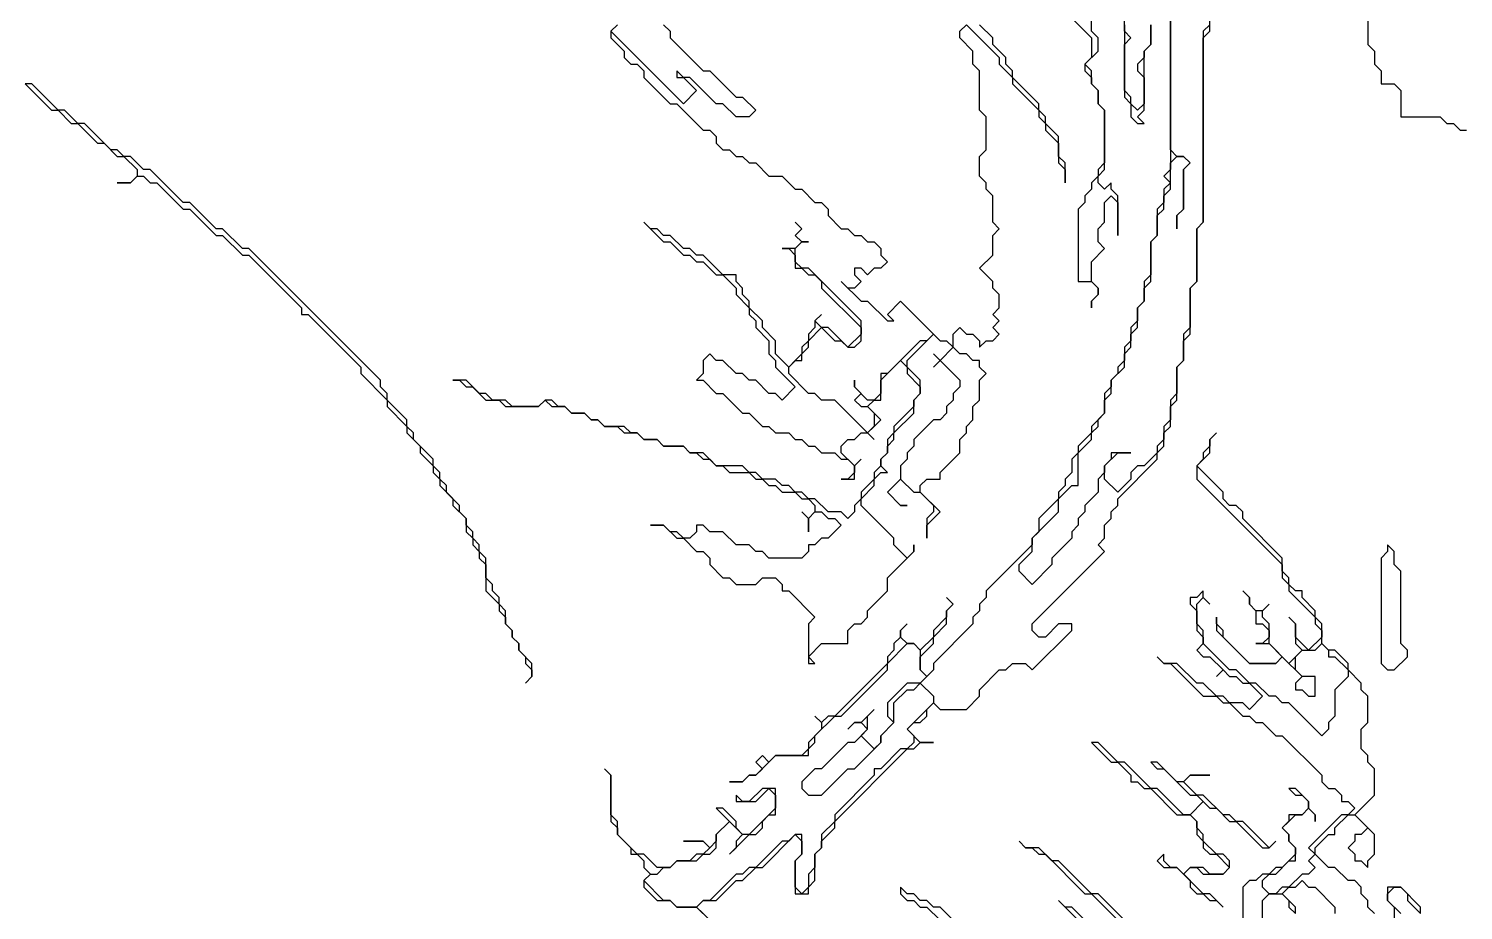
# Model space of a CAD drawing. Header units: metres. Extents: x 0 to 500, y 0 to 703.
# Drawn here: x 322.44 to 349.69, y 408.81 to 425.55 of the extents above; entities that cross this region are included whole.
import ezdxf

# ---------------------------------------------------------------- set-up
doc = ezdxf.new("R2010")
doc.units = ezdxf.units.M

msp = doc.modelspace()

# ---------------------------------------------------------------- linework, layer by layer
for points in [[(344.125, 426), (344.125, 422.875), (344, 422.75), (344.125, 422.625), (344, 422.5), (344, 422.25), (343.875, 422.125), (343.875, 421.625), (343.75, 421.5), (343.75, 420.875), (343.625, 420.75), (343.625, 420.375), (343.5, 420.25), (343.5, 420), (343.375, 419.875), (343.375, 419.625), (343.25, 419.5), (343.25, 419.25), (343.125, 419.125), (343.125, 419), (343, 418.875), (343, 418.75), (342.875, 418.625), (342.875, 418.25), (342.625, 418), (342.625, 417.875), (342.375, 417.625), (342.375, 417.5), (342.25, 417.375), (342.25, 417.125), (342.125, 417), (342.125, 416.875), (342, 416.75), (342, 416.625), (341.625, 416.25), (341.625, 416), (341.5, 415.875), (341.5, 415.75), (340.625, 414.875), (340.625, 414.75), (340.5, 414.625), (340.5, 414.5), (340.375, 414.375), (340.375, 414.25), (339.625, 413.5), (339.625, 413.375), (339.5, 413.25), (339.375, 413.375), (339.375, 413.625), (339.625, 413.875), (339.625, 414), (339.875, 414.25), (339.875, 414.5), (340, 414.625), (339.875, 414.75), (340, 414.625), (339.875, 414.5), (339.875, 414.375), (339.625, 414.125), (339.625, 414), (339.375, 413.75), (339.25, 413.875), (339.125, 413.875), (339, 414), (339, 414.125), (339.125, 414.25), (339, 414.125), (339, 414), (338.875, 413.875), (338.875, 413.75), (338.75, 413.625), (338.75, 413.5), (337.75, 412.5), (337.625, 412.5), (337.5, 412.375), (337.375, 412.5), (337.5, 412.375), (337.5, 412.25), (337.25, 412), (337.25, 411.875), (337.125, 411.75), (336.625, 411.75), (336.5, 411.625), (336.375, 411.75), (336.25, 411.625), (336.375, 411.5), (336.25, 411.375), (336.125, 411.375), (336, 411.25), (335.75, 411.25), (336, 411.25), (336.125, 411.375), (336.25, 411.375), (336.625, 411.75), (337.25, 411.75), (337.25, 411.875), (337.375, 412), (337.375, 412.125), (337.75, 412.5), (337.875, 412.5), (338.75, 413.375), (338.75, 413.5), (339.125, 413.875), (339.25, 413.875), (339.375, 413.75), (339.375, 413.375), (339.5, 413.25), (339.375, 413.125), (339.125, 413.125), (338.75, 412.75), (338.75, 412.5), (338.875, 412.375), (338.625, 412.125), (338.625, 412), (338.5, 411.875), (338.25, 412.125), (338.375, 412.25), (338.375, 412.5), (338.5, 412.625), (338.25, 412.375), (338.125, 412.375), (338, 412.25), (338.125, 412.375), (338.25, 412.375), (338.375, 412.25), (338.125, 412), (338, 412), (337.5, 411.5), (337.375, 411.5), (337.125, 411.25), (337.125, 411.125), (337.25, 411), (337.5, 411), (338, 411.5), (338.125, 411.5), (338.625, 412), (338.625, 412.125), (338.875, 412.375), (338.875, 412.75), (339.125, 413), (339.25, 413), (339.375, 413.125), (339.625, 412.875), (339.625, 412.75), (339.125, 412.25), (339.25, 412.125), (339.25, 412), (339.125, 411.875), (339, 411.875), (338.625, 411.5), (338.5, 411.5), (338.5, 411.375), (337.75, 410.625), (337.75, 410.5), (337.5, 410.25), (337.5, 410), (337.375, 409.875), (337.375, 409.625), (337.25, 409.5), (337.25, 409.25), (337.125, 409.125), (337, 409.25), (337, 409.75), (337.125, 409.875), (337.125, 410.25), (337, 410.25), (336.875, 410.125), (336.75, 410.125), (336.25, 409.625), (336.125, 409.625), (336, 409.5), (335.875, 409.5), (335.375, 409), (335.25, 409), (335.125, 408.875), (334.75, 408.875), (334.625, 409), (334.5, 409), (334.125, 409.375), (334.25, 409.5), (334.375, 409.5), (334.5, 409.625), (334.625, 409.625), (334.75, 409.75), (335.125, 409.75), (335.25, 409.875), (335.375, 409.875), (335.5, 410), (335.5, 410.25), (335.75, 410.5), (336, 410.25), (335.875, 410.125), (335.875, 410), (335.75, 409.875), (336.125, 410.25), (336.25, 410.25), (336.375, 410.375), (336.375, 410.5), (336.5, 410.625), (336.625, 410.625), (336.625, 411.125), (336.375, 411.125), (336.125, 410.875), (336, 410.875), (335.875, 411), (335.875, 410.875), (336.25, 410.875), (336.5, 411.125), (336.625, 411), (336.625, 410.75), (336.125, 410.25), (336, 410.25), (335.875, 410.375), (335.875, 410.5), (335.625, 410.75), (335.5, 410.75), (335.75, 410.5), (335.5, 410.25), (335.5, 410.125), (335.375, 410), (335.25, 410.125), (334.875, 410.125), (335.25, 410.125), (335.375, 410), (335.25, 409.875), (335.125, 409.875), (335, 409.75), (334.75, 409.75), (334.625, 409.625), (334.375, 409.625), (334.125, 409.875), (334, 409.875), (333.625, 410.25), (333.625, 410.5), (333.5, 410.625), (333.5, 411.375), (333.375, 411.5), (333.5, 411.375), (333.5, 410.5), (333.625, 410.375), (333.625, 410.25), (333.875, 410), (333.875, 409.875), (334, 409.875), (334.125, 409.75), (334.125, 409.625), (334.25, 409.5), (334.125, 409.375), (334.125, 409.25), (334.375, 409), (334.625, 409), (334.75, 408.875), (335.125, 408.875), (335.25, 408.75)], [(344.875, 425.625), (344.75, 425.5), (344.75, 421.875), (344.625, 421.75), (344.625, 420.75), (344.5, 420.625), (344.5, 419.875), (344.375, 419.75), (344.375, 419.25), (344.25, 419.125), (344.25, 418.625), (344.125, 418.5), (344.125, 418.125), (344, 418), (344, 417.75), (343.875, 417.625), (343.875, 417.5), (343.625, 417.25), (343.5, 417.25), (343.375, 417.125), (343.375, 417), (343.125, 416.75), (342.875, 417), (342.875, 417.25), (343.125, 417.5), (343.375, 417.5), (343, 417.5), (343, 417.375), (342.875, 417.25), (342.875, 417.125), (342.75, 417), (342.75, 416.75), (342.5, 416.5), (342.5, 416.375), (342.375, 416.25), (342.375, 416.125), (342.25, 416), (342.25, 415.875), (341.875, 415.5), (341.875, 415.375), (341.5, 415), (341.25, 415.25), (341.25, 415.375), (341.5, 415.625), (341.5, 415.875), (342, 416.375), (342, 416.625), (342.25, 416.875), (342.375, 416.875), (342.375, 417.5), (342.625, 417.75), (342.625, 417.875), (342.75, 418), (342.75, 418.125), (342.875, 418.25), (342.875, 418.5), (343, 418.625), (343, 418.875), (343.25, 419.125), (343.25, 419.375), (343.375, 419.5), (343.375, 419.75), (343.5, 419.875), (343.5, 420.25), (343.625, 420.375), (343.625, 420.625), (343.75, 420.75), (343.75, 421.5), (343.875, 421.625), (343.875, 422), (344, 422.125), (344, 422.375), (344.125, 422.5), (344.125, 423), (344.25, 423.125), (344.375, 423.125), (344.5, 423), (344.375, 422.875), (344.375, 422.125), (344.25, 422), (344.25, 421.75), (344.25, 422), (344.375, 422.125), (344.375, 422.875), (344.5, 423), (344.375, 423.125), (344.25, 423.125), (344.125, 423.25), (344.125, 426)], [(333.625, 425.625), (333.5, 425.5), (333.5, 425.375), (333.75, 425.125), (333.75, 425), (333.875, 424.875), (334, 424.875), (334.125, 424.75), (334.125, 424.625), (334.625, 424.125), (334.75, 424.125), (335.25, 423.625), (335.375, 423.625), (335.5, 423.5), (335.5, 423.375), (335.625, 423.25), (335.75, 423.25), (335.875, 423.125), (336, 423.125), (336.125, 423), (336.25, 423), (336.5, 422.75), (336.75, 422.75), (337, 422.5), (337.125, 422.5), (337.375, 422.25), (337.5, 422.25), (337.625, 422.125), (337.625, 422), (337.875, 421.75), (338, 421.75), (338.125, 421.625), (338.25, 421.625), (338.375, 421.5), (338.5, 421.5), (338.625, 421.375), (338.625, 421.25), (338.75, 421.125), (338.625, 421), (338.5, 421), (338.375, 420.875), (338.25, 421), (338.125, 421), (338.125, 420.875), (338.25, 420.75), (338.125, 420.625), (338, 420.625), (337.875, 420.75), (338.25, 420.375), (338.375, 420.375), (338.75, 420), (338.875, 420), (338.75, 420.125), (339, 420.375), (339.625, 419.75), (339.5, 419.625), (339.375, 419.625), (338.75, 419), (338.625, 419), (338.625, 418.625), (338.5, 418.5), (338.375, 418.5), (338.125, 418.75), (338.125, 418.875), (338.125, 418.75), (338.25, 418.625), (338.125, 418.5), (338.25, 418.375), (338.375, 418.375), (338.5, 418.25), (338.5, 418), (338.375, 417.875), (337.75, 418.5), (337.5, 418.5), (337.375, 418.625), (337.25, 418.625), (336.875, 419), (336.875, 419.125), (337, 419.25), (337.125, 419.25), (337.125, 419.375), (337.25, 419.5), (337.25, 419.625), (337.5, 419.875), (337.75, 419.625), (337.875, 419.625), (338, 419.5), (338.125, 419.5), (338.25, 419.625), (338.25, 420), (337.25, 421), (337.125, 421), (337, 421.125), (337, 421.375), (337.125, 421.5), (337.25, 421.5), (337.125, 421.5), (337, 421.625), (337.125, 421.75), (337, 421.875), (337.125, 421.75), (337, 421.625), (337.125, 421.5), (337, 421.375), (336.75, 421.375), (336.875, 421.375), (337, 421.25), (337, 421), (337.125, 421), (337.25, 420.875), (337.375, 420.875), (337.5, 420.75), (337.5, 420.625), (338.25, 419.875), (338.25, 419.75), (338, 419.5), (337.625, 419.875), (337.5, 419.875), (337.375, 420), (337.5, 420.125), (337.375, 420), (337.375, 419.875), (337.25, 419.75), (337.25, 419.625), (337.125, 419.5), (337.125, 419.375), (336.875, 419.125), (336.625, 419.375), (336.625, 419.625), (336.375, 419.875), (336.375, 420), (336.125, 420.25), (336.125, 420.375), (336, 420.5), (336, 420.625), (335.875, 420.75), (335.875, 420.875), (335.625, 420.875), (335.25, 421.25), (335.125, 421.25), (335, 421.375), (334.875, 421.375), (334.625, 421.625), (334.5, 421.625), (334.375, 421.75), (334.25, 421.75), (334.125, 421.875), (334.5, 421.5), (334.625, 421.5), (334.875, 421.25), (335, 421.25), (335.125, 421.125), (335.25, 421.125), (335.5, 420.875), (335.625, 420.875), (335.875, 420.625), (335.875, 420.5), (336.125, 420.25), (336.125, 420.125), (336.25, 420), (336.25, 419.875), (336.5, 419.625), (336.5, 419.375), (336.625, 419.25), (336.625, 419.125), (337, 418.75), (336.75, 418.5), (336.625, 418.625), (336.5, 418.625), (336.25, 418.875), (336.125, 418.875), (336, 419), (335.875, 419), (335.625, 419.25), (335.5, 419.25), (335.375, 419.375), (335.25, 419.25), (335.25, 419), (335.125, 418.875), (335.25, 418.875), (335.5, 418.625), (335.625, 418.625), (336, 418.25), (336.125, 418.25), (336.375, 418), (336.5, 418), (336.625, 417.875), (336.875, 417.875), (337, 417.75), (337.125, 417.75), (337.25, 417.625), (337.375, 417.625), (337.5, 417.5), (337.75, 417.5), (337.875, 417.375), (338, 417.375), (338.125, 417.25), (338.125, 417.125), (338, 417), (337.875, 417), (338.125, 417), (338.125, 417.25), (338.25, 417.375), (338.125, 417.25), (337.875, 417.5), (337.875, 417.625), (338, 417.75), (338.125, 417.75), (338.25, 417.875), (338.375, 417.875), (338.5, 417.75), (338.375, 417.875), (338.625, 418.125), (338.375, 418.375), (338.5, 418.5), (338.625, 418.5), (338.625, 418.875), (339, 419.25), (339.125, 419.125), (339.125, 419), (339.375, 418.75), (339.375, 418.625), (339.25, 418.5), (339.25, 418.375), (338.875, 418), (338.875, 417.875), (338.75, 417.75), (338.75, 417.5), (338.625, 417.375), (338.625, 417.25), (338.5, 417.125), (338.5, 417), (338.25, 416.75), (338.25, 416.625), (338.125, 416.5), (338.125, 416.375), (338, 416.25), (337.875, 416.375), (337.625, 416.375), (337.375, 416.625), (337.25, 416.625), (337.125, 416.75), (337, 416.75), (336.875, 416.875), (336.75, 416.875), (336.625, 417), (336.375, 417), (336.25, 417.125), (336.125, 417.125), (336, 417.25), (335.5, 417.25), (335.25, 417.5), (335, 417.5), (334.875, 417.625), (334.5, 417.625), (334.375, 417.75), (334.125, 417.75), (334, 417.875), (333.875, 417.875), (333.75, 418), (333.375, 418), (333.25, 418.125), (333.125, 418.125), (333, 418.25), (332.75, 418.25), (332.625, 418.375), (332.5, 418.375), (332.375, 418.5), (332.25, 418.5), (332.125, 418.375), (331.625, 418.375), (331.5, 418.5), (331.25, 418.5), (331.125, 418.625), (331, 418.625), (330.75, 418.875), (330.5, 418.875), (330.625, 418.875), (330.75, 418.75), (330.875, 418.75), (331.125, 418.5), (331.375, 418.5), (331.5, 418.375), (332.125, 418.375), (332.25, 418.5), (332.375, 418.375), (332.625, 418.375), (332.75, 418.25), (333, 418.25), (333.125, 418.125), (333.25, 418.125), (333.375, 418), (333.625, 418), (333.75, 417.875), (334, 417.875), (334.125, 417.75), (334.375, 417.75), (334.5, 417.625), (334.875, 417.625), (335, 417.5), (335.125, 417.5), (335.25, 417.375), (335.375, 417.375), (335.5, 417.25), (335.625, 417.25), (335.75, 417.125), (336.125, 417.125), (336.25, 417), (336.375, 417), (336.5, 416.875), (336.625, 416.875), (336.75, 416.75), (337, 416.75), (337.125, 416.625), (337.25, 416.625), (337.375, 416.5), (337.375, 416.375), (337.25, 416.25), (337.125, 416.375), (337.25, 416.25), (337.25, 416), (337.25, 416.25), (337.375, 416.375), (337.5, 416.375), (337.625, 416.25), (337.75, 416.25), (337.875, 416.125), (337.625, 415.875), (337.5, 415.875), (337.375, 415.75), (337.25, 415.75), (337.25, 415.625), (337.125, 415.5), (336.5, 415.5), (336.375, 415.625), (336.25, 415.625), (336.125, 415.75), (335.875, 415.75), (335.625, 416), (335.375, 416), (335.25, 416.125), (335.125, 416.125), (335.125, 416), (335, 415.875), (334.875, 415.875), (334.75, 416), (334.625, 416), (334.5, 416.125), (334.25, 416.125), (334.5, 416.125), (334.75, 415.875), (334.875, 415.875), (335.125, 415.625), (335.25, 415.625), (335.375, 415.5), (335.375, 415.375), (335.625, 415.125), (335.75, 415.125), (335.875, 415), (336.25, 415), (336.375, 415.125), (336.625, 415.125), (336.75, 415), (336.75, 414.875), (336.875, 414.875), (337.375, 414.375), (337.25, 414.25), (337.25, 413.5), (337.375, 413.5), (337.25, 413.625), (337.5, 413.875), (338, 413.875), (338, 414.125), (338.125, 414.25), (338.25, 414.25), (338.375, 414.375), (338.375, 414.5), (338.75, 414.875), (338.75, 415.125), (339.25, 415.625), (339.25, 415.75), (339.25, 415.625), (339.125, 415.5), (338.875, 415.75), (338.875, 415.875), (338.25, 416.5), (338.25, 416.625), (338.5, 416.875), (338.5, 417), (338.625, 417.125), (338.75, 417.125), (338.625, 417.25), (338.625, 417.375), (338.75, 417.5), (338.75, 417.625), (338.875, 417.75), (338.875, 417.875), (339.25, 418.25), (339.25, 418.5), (339.375, 418.625), (339.375, 418.875), (339.125, 419.125), (339.125, 419.25), (339.625, 419.75), (339.75, 419.625), (339.875, 419.625), (340, 419.5), (339.75, 419.25), (339.625, 419.375), (339.75, 419.25), (339.625, 419.125), (339.75, 419.25), (340.125, 418.875), (340.125, 418.75), (340, 418.625), (340, 418.5), (339.875, 418.375), (339.875, 418.25), (339.75, 418.125), (339.625, 418.125), (339.25, 417.75), (339.25, 417.625), (339.125, 417.5), (339.125, 417.375), (339, 417.25), (339, 417), (338.75, 416.75), (339, 416.5), (339.125, 416.5), (339, 416.5), (338.75, 416.75), (339, 417), (339.25, 416.75), (339.375, 416.75), (339.625, 416.5), (339.625, 416.375), (339.5, 416.25), (339.5, 415.875), (339.5, 416.125), (339.75, 416.375), (339.375, 416.75), (339.375, 416.875), (339.5, 417), (339.75, 417), (339.75, 417.125), (340.125, 417.5), (340.125, 417.75), (340.25, 417.875), (340.25, 418), (340.375, 418.125), (340.375, 418.375), (340.5, 418.5), (340.5, 418.875), (340.625, 419), (340.5, 419.125), (340.5, 419.25), (340.375, 419.25), (340.25, 419.375), (340.125, 419.375), (340, 419.5), (340, 419.75), (340.125, 419.875), (340.25, 419.75), (340.375, 419.75), (340.5, 419.625), (340.5, 419.5), (340.625, 419.625), (340.75, 419.625), (340.875, 419.75), (340.75, 419.875), (340.875, 420), (340.75, 420.125), (340.875, 420.25), (340.875, 420.5), (340.75, 420.625), (340.75, 420.75), (340.5, 421), (340.75, 421.25), (340.75, 421.625), (340.875, 421.75), (340.75, 421.875), (340.75, 422.375), (340.625, 422.5), (340.625, 422.625), (340.5, 422.75), (340.5, 423.125), (340.625, 423.25), (340.625, 423.875), (340.5, 424), (340.5, 424.75), (340.375, 424.875), (340.375, 425.125), (340.125, 425.375), (340.125, 425.5), (340.25, 425.625), (340.875, 425), (340.875, 424.875), (341.125, 424.625), (341.125, 424.5), (341.625, 424), (341.625, 423.875), (341.75, 423.75), (341.75, 423.625), (342, 423.375), (342, 423), (342.125, 422.875), (342.125, 422.625), (342.125, 423), (342, 423.125), (342, 423.5), (341.75, 423.75), (341.75, 423.875), (341.625, 424), (341.625, 424.125), (341.125, 424.625), (341.125, 424.75), (341, 424.875), (341, 425), (340.75, 425.25), (340.75, 425.375), (340.5, 425.625)], [(334.5, 425.625), (334.625, 425.5), (334.625, 425.375), (335.25, 424.75), (335.375, 424.75), (335.875, 424.25), (336, 424.25), (336.25, 424), (336.125, 423.875), (335.875, 423.875), (335.625, 424.125), (335.5, 424.125), (335, 424.625), (334.875, 424.625), (334.75, 424.75), (334.75, 424.625), (334.875, 424.625), (335.125, 424.375), (334.875, 424.125), (333.5, 425.5), (333.625, 425.625)], [(335.375, 408.625), (335.125, 408.875), (335.25, 409), (335.5, 409), (335.875, 409.375), (336, 409.375), (336.25, 409.625), (336.375, 409.625), (337, 410.25), (337.125, 410.125), (337.125, 409.875), (337, 409.75), (337, 409.125), (337.25, 409.125), (337.25, 409.25), (337.375, 409.375), (337.375, 409.875), (337.5, 410), (337.5, 410.125), (337.75, 410.375), (337.75, 410.5), (339.125, 411.875), (339.25, 411.875), (339.375, 412), (339.625, 412), (339.375, 412), (339.125, 412.25), (339.25, 412.375), (339.375, 412.375), (339.5, 412.5), (339.5, 412.625), (339.625, 412.75), (339.75, 412.625), (340.25, 412.625), (340.5, 412.875), (340.5, 413), (340.875, 413.375), (341, 413.375), (341.125, 413.5), (341.375, 413.5), (341.5, 413.375), (342.25, 414.125), (342.25, 414.25), (342, 414.25), (341.75, 414), (341.625, 414), (341.5, 414.125), (341.5, 414.25), (342.875, 415.625), (342.75, 415.75), (342.875, 415.875), (342.875, 416.125), (343, 416.25), (343, 416.375), (343.125, 416.5), (343.125, 416.625), (343.875, 417.375), (343.875, 417.5), (344, 417.625), (344, 417.875), (344.125, 418), (344.125, 418.375), (344.25, 418.5), (344.25, 419.125), (344.375, 419.25), (344.375, 419.625), (344.5, 419.75), (344.5, 420.625), (344.625, 420.75), (344.625, 421.75), (344.75, 421.875), (344.75, 425.375), (344.875, 425.5), (344.875, 425.75)], [(342.25, 425.75), (342.625, 425.375), (342.625, 425), (342.5, 424.875), (342.5, 424.75), (342.625, 424.625), (342.625, 424.5), (342.75, 424.375), (342.75, 424.125), (342.875, 424), (342.875, 423), (342.75, 422.875), (342.75, 422.75), (342.625, 422.625), (342.625, 422.5), (342.5, 422.375), (342.5, 422.25), (342.375, 422.125), (342.375, 420.75), (342.625, 420.75), (342.75, 420.625), (342.75, 420.5), (342.625, 420.375), (342.625, 420.25), (342.625, 420.375), (342.75, 420.5), (342.75, 420.625), (342.625, 420.75), (342.625, 421.125), (342.875, 421.375), (342.75, 421.5), (342.75, 421.75), (342.875, 421.875), (342.875, 422.25), (343, 422.375), (343.125, 422.25), (343.125, 421.625), (343.125, 422.375), (343, 422.5), (343, 422.625), (342.875, 422.5), (342.75, 422.625), (342.75, 422.75), (342.875, 422.875), (342.875, 424), (342.75, 424.125), (342.75, 424.375), (342.625, 424.5), (342.625, 424.75), (342.5, 424.875), (342.75, 425.125), (342.75, 425.375), (342.625, 425.5), (342.625, 425.75)], [(343.25, 425.625), (343.25, 424.25), (343.375, 424.125), (343.375, 423.875), (343.5, 423.75), (343.625, 423.75), (343.5, 423.875), (343.625, 424), (343.625, 425.125), (343.75, 425.25), (343.75, 425.625), (343.75, 425.25), (343.625, 425.125), (343.625, 425), (343.5, 424.875), (343.5, 424.75), (343.625, 424.625), (343.625, 424.125), (343.5, 424), (343.375, 424.125), (343.375, 424.25), (343.25, 424.375), (343.25, 425.25), (343.375, 425.375), (343.25, 425.5), (343.25, 425.75)], [(347.875, 425.75), (347.875, 425.25), (348, 425.125), (348, 424.875), (348.125, 424.75), (348.125, 424.5), (348.375, 424.5), (348.5, 424.375), (348.5, 423.875), (349.25, 423.875), (349.375, 423.75), (349.5, 423.75), (349.625, 423.625), (349.75, 423.625)], [(322.375, 424.5), (322.875, 424), (323, 424), (323.25, 423.75), (323.375, 423.75), (323.75, 423.375), (323.875, 423.375), (324.125, 423.125), (324.25, 423.125), (324.5, 422.875), (324.5, 422.75), (324.375, 422.625), (324.125, 422.625), (324.375, 422.625), (324.5, 422.75), (324.625, 422.75), (324.75, 422.625), (324.875, 422.625), (325.375, 422.125), (325.5, 422.125), (326, 421.625), (326.125, 421.625), (326.5, 421.25), (326.625, 421.25), (327.625, 420.25), (327.625, 420.125), (327.75, 420.125), (328.75, 419.125), (328.75, 419), (329.25, 418.5), (329.25, 418.375), (329.625, 418), (329.625, 417.875), (329.875, 417.625), (329.875, 417.5), (330.125, 417.25), (330.125, 417.125), (330.25, 417), (330.25, 416.875), (330.5, 416.625), (330.5, 416.5), (330.75, 416.25), (330.75, 416), (330.875, 415.875), (330.875, 415.75), (331, 415.625), (331, 415.5), (331.125, 415.375), (331.125, 414.875), (331.375, 414.625), (331.375, 414.5), (331.5, 414.375), (331.5, 414.25), (331.625, 414.125), (331.625, 414), (331.75, 413.875), (331.75, 413.75), (331.875, 413.625), (331.875, 413.5), (332, 413.375), (332, 413.25), (331.875, 413.125), (332, 413.25), (332, 413.5), (331.75, 413.75), (331.75, 413.875), (331.625, 414), (331.625, 414.125), (331.5, 414.25), (331.5, 414.5), (331.375, 414.625), (331.375, 414.75), (331.25, 414.875), (331.25, 415), (331.125, 415.125), (331.125, 415.5), (331, 415.625), (331, 415.75), (330.875, 415.875), (330.875, 416), (330.75, 416.125), (330.75, 416.25), (330.625, 416.375), (330.625, 416.5), (330.375, 416.75), (330.375, 416.875), (330.25, 417), (330.25, 417.125), (330.125, 417.25), (330.125, 417.375), (329.75, 417.75), (329.75, 417.875), (329.625, 418), (329.625, 418.125), (329.25, 418.5), (329.25, 418.625), (329.125, 418.75), (329.125, 418.875), (326.625, 421.375), (326.5, 421.375), (326.125, 421.75), (326, 421.75), (325.5, 422.25), (325.375, 422.25), (324.75, 422.875), (324.625, 422.875), (324.375, 423.125), (324.25, 423.125), (324.125, 423.25), (324, 423.25), (323.5, 423.75), (323.375, 423.75), (323.125, 424), (323, 424), (322.5, 424.5), (322.375, 424.5)], [(348, 408.75), (347.875, 408.875), (347.875, 409), (347.75, 409.125), (347.75, 409.25), (347.625, 409.375), (347.5, 409.375), (347.25, 409.625), (347.125, 409.625), (346.875, 409.875), (346.875, 410), (347.125, 410.25), (347.25, 410.25), (347.25, 410.375), (347.5, 410.625), (347.625, 410.625), (347.875, 410.375), (347.75, 410.25), (347.625, 410.25), (347.625, 410.125), (347.5, 410), (347.625, 409.875), (347.625, 409.75), (347.75, 409.75), (347.875, 409.625), (347.875, 409.75), (348, 409.875), (348, 410.25), (347.625, 410.625), (348, 411), (348, 411.5), (347.875, 411.625), (347.875, 411.75), (347.75, 411.875), (347.75, 412.25), (347.875, 412.375), (347.875, 412.875), (347.75, 413), (347.75, 413.125), (347.5, 413.375), (347.5, 413.5), (347.25, 413.75), (347.125, 413.75), (347, 413.875), (347, 414.25), (346.875, 414.375), (346.875, 414.5), (346.625, 414.75), (346.625, 414.875), (346.5, 414.875), (346.375, 415), (346.375, 415.125), (346.25, 415.25), (346.25, 415.5), (345.5, 416.25), (345.5, 416.375), (345.375, 416.5), (345.25, 416.5), (345.125, 416.625), (345.125, 416.75), (344.625, 417.25), (344.875, 417.5), (344.875, 417.75), (345, 417.875), (344.875, 417.75), (344.875, 417.625), (344.75, 417.5), (344.75, 417.375), (344.625, 417.25), (344.625, 417), (346.25, 415.375), (346.25, 415.125), (346.375, 415), (346.375, 414.875), (346.875, 414.375), (346.875, 414.25), (347, 414.125), (347, 414), (346.75, 413.75), (346.5, 414), (346.5, 414.25), (346.375, 414.375), (346.5, 414.25), (346.5, 413.875), (346.625, 413.75), (346.375, 413.5), (346, 413.875), (346, 414.25), (345.875, 414.375), (345.875, 414.5), (346, 414.625), (345.875, 414.5), (345.75, 414.5), (345.625, 414.625), (345.625, 414.75), (345.5, 414.875), (345.625, 414.75), (345.625, 414.625), (345.75, 414.5), (345.75, 414.25), (345.875, 414.25), (346, 414.125), (346, 414), (345.875, 413.875), (345.75, 413.875), (346, 413.875), (346.25, 413.625), (346.125, 413.5), (345.625, 413.5), (345.125, 414), (345.125, 414.125), (345, 414.25), (345, 414.375), (345, 414.125), (345.625, 413.5), (346.125, 413.5), (346.25, 413.625), (346.625, 413.25), (346.5, 413.125), (346.5, 413), (346.625, 413), (346.75, 412.875), (346.875, 412.875), (346.875, 413.25), (346.625, 413.25), (346.5, 413.375), (346.5, 413.625), (346.625, 413.75), (346.875, 413.75), (347, 413.875), (347.125, 413.75), (347.125, 413.625), (347.25, 413.625), (347.5, 413.375), (347.5, 413.25), (347.25, 413), (347.25, 412.5), (347.125, 412.375), (347.125, 412.25), (347, 412.125), (346.375, 412.75), (346.25, 412.75), (346.125, 412.875), (346, 412.875), (345.75, 413.125), (345.625, 413.125), (345.375, 413.375), (345.25, 413.375), (344.75, 413.875), (344.75, 414.125), (344.625, 414.25), (344.625, 414.625), (344.75, 414.75), (344.875, 414.625), (344.75, 414.75), (344.75, 414.875), (344.625, 414.75), (344.5, 414.75), (344.5, 414.625), (344.625, 414.5), (344.625, 414.125), (344.75, 414), (344.75, 413.875), (344.625, 413.75), (344.75, 413.625), (344.875, 413.625), (345.125, 413.375), (345, 413.25), (345.125, 413.375), (345.25, 413.25), (345.375, 413.25), (345.5, 413.125), (345.625, 413.125), (345.875, 412.875), (345.625, 412.625), (345.5, 412.75), (345.25, 412.75), (345.125, 412.875), (345, 412.875), (344.75, 413.125), (344.625, 413.125), (344.25, 413.5), (344, 413.5), (343.875, 413.625), (344, 413.5), (344.125, 413.5), (344.75, 412.875), (345, 412.875), (345.125, 412.75), (345.25, 412.75), (345.5, 412.5), (345.625, 412.5), (345.75, 412.375), (345.875, 412.375), (346.125, 412.125), (346.25, 412.125), (347, 411.375), (347, 411.25), (347.125, 411.125), (347.25, 411.125), (347.375, 411), (347.375, 410.875), (347.5, 410.875), (347.625, 410.75), (347.5, 410.625), (347.375, 410.625), (346.75, 410), (346.875, 409.875), (346.75, 409.75), (346.875, 409.625), (346.75, 409.5), (346.625, 409.5), (346.375, 409.25), (346.25, 409.25), (346.125, 409.125), (346, 409.125), (345.875, 409.25), (345.875, 409.375), (346, 409.5), (346.125, 409.5), (346.375, 409.75), (346.5, 409.75), (346.5, 410), (346.375, 410.125), (346.375, 410.25), (346.25, 410.375), (346.5, 410.625), (346.625, 410.625), (346.75, 410.75), (346.875, 410.625), (346.875, 410.5), (346.875, 410.625), (346.75, 410.75), (346.75, 410.875), (346.5, 411.125), (346.375, 411.125), (346.5, 411), (346.625, 411), (346.75, 410.875), (346.75, 410.75), (346.625, 410.625), (346.375, 410.625), (346.375, 410.5), (346.25, 410.375), (346.375, 410.25), (346.375, 410.125), (346.5, 410), (346.5, 409.875), (346.25, 409.625), (346.125, 409.625), (346, 409.5), (345.875, 409.5), (345.75, 409.375), (345.625, 409.375), (345.5, 409.25), (345.5, 408.625)], [(343.25, 408.625), (342.75, 409.125), (342.625, 409.125), (342, 409.75), (341.875, 409.75), (341.625, 410), (341.375, 410), (341.25, 410.125), (341.375, 410), (341.5, 410), (341.625, 409.875), (341.75, 409.875), (342.5, 409.125), (342.625, 409.125), (343.125, 408.625)], [(340, 408.625), (339.75, 408.875), (339.625, 408.875), (339.5, 409), (339.375, 409), (339.25, 409.125), (339.125, 409.125), (339, 409.25), (339, 409.125), (339.125, 409), (339.25, 409), (339.375, 408.875), (339.5, 408.875), (339.75, 408.625)], [(345.875, 408.625), (345.875, 409), (346, 409.125), (346.25, 409.125), (346.375, 409), (346.375, 408.875), (346.5, 408.75), (346.5, 408.875), (346.25, 409.125), (346.375, 409.25), (346.5, 409.25), (346.625, 409.375), (346.75, 409.25), (346.875, 409.25), (347.25, 408.875), (347.25, 408.75)], [(348.5, 408.75), (348.25, 409), (348.25, 409.125), (348.375, 409.25), (348.5, 409.25), (348.625, 409.125), (348.625, 409), (348.875, 408.75)], [(348.875, 408.75), (348.875, 408.875), (348.5, 409.25), (348.25, 409.25), (348.25, 409), (348.375, 408.875), (348.375, 408.625)], [(342.625, 408.5), (342.25, 408.875), (342.125, 408.875), (342, 409), (342.375, 408.625)]]:
    msp.add_lwpolyline(points)
for points in [[(348.25, 415.75), (348.25, 415.625), (348.125, 415.5), (348.125, 413.5), (348.25, 413.375), (348.375, 413.375), (348.625, 413.625), (348.625, 413.75), (348.5, 413.875), (348.5, 415.25), (348.375, 415.375), (348.375, 415.625)], [(342.625, 412), (343, 411.625), (343.125, 411.625), (343.375, 411.375), (343.375, 411.25), (343.5, 411.25), (343.625, 411.125), (343.75, 411.125), (344.25, 410.625), (344.5, 410.625), (344.625, 410.5), (344.625, 410.25), (344.75, 410.125), (344.75, 410), (344.875, 409.875), (345, 409.875), (345.25, 409.625), (345.125, 409.5), (344.875, 409.5), (344.75, 409.625), (344.5, 409.625), (344.375, 409.5), (344.25, 409.625), (344.125, 409.625), (344, 409.75), (344, 409.875), (343.875, 409.75), (344, 409.625), (344.25, 409.625), (344.5, 409.375), (344.5, 409.25), (344.625, 409.125), (344.75, 409.125), (344.875, 409), (345, 409), (345.125, 408.875), (344.875, 409.125), (344.75, 409.125), (344.375, 409.5), (344.5, 409.625), (344.625, 409.625), (344.75, 409.5), (345.125, 409.5), (345.25, 409.625), (345.25, 409.75), (345.125, 409.875), (345, 409.875), (344.75, 410.125), (344.75, 410.25), (344.625, 410.375), (344.625, 410.5), (344.5, 410.625), (344.75, 410.875), (344.875, 410.75), (345, 410.75), (345.25, 410.5), (345.375, 410.5), (345.875, 410), (346, 410), (346.125, 410.125), (346, 410), (345.5, 410.5), (345.375, 410.5), (345.25, 410.625), (345.125, 410.625), (344.75, 411), (344.625, 411), (344.375, 411.25), (344.5, 411.375), (344.875, 411.375), (344.5, 411.375), (344.375, 411.25), (344.25, 411.25), (343.875, 411.625), (343.75, 411.625), (343.875, 411.5), (344, 411.5), (344.5, 411), (344.625, 411), (344.75, 410.875), (344.5, 410.625), (344.375, 410.625), (343.875, 411.125), (343.75, 411.125), (343.25, 411.625), (343.125, 411.625), (342.75, 412)]]:
    msp.add_lwpolyline(points, close=True)

doc.saveas('drawing.dxf')
